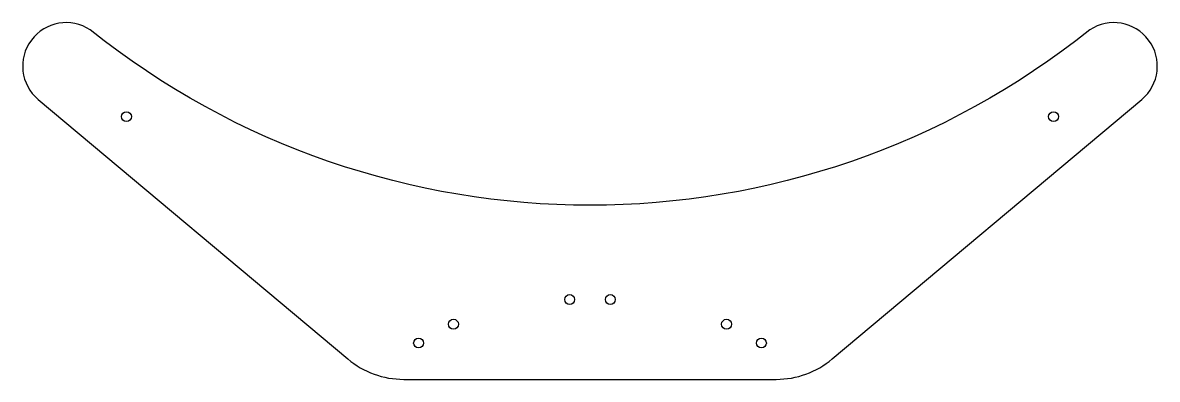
# Model space of a CAD drawing. Header units: millimetres. Extents: x -195 to 195, y 0 to 123.
import ezdxf

# ---------------------------------------------------------------- set-up
doc = ezdxf.new("R2010")
doc.units = ezdxf.units.MM
doc.layers.get('0').update_dxf_attribs({"linetype": 'CONTINUOUS'})

msp = doc.modelspace()

# ---------------------------------------------------------------- linework, layer by layer
msp.add_lwpolyline([(-83.36, 7.02, 0.176327), (-64.08, 0), (64.08, 0, 0.176327), (83.36, 7.02), (189.91, 96.42, 0.944787), (171.99, 120.42, -0.351293), (-171.99, 120.42, 0.944787), (-189.91, 96.42)], format="xyb", close=True)
for centre in [(-159.55, 90.53), (159.55, 90.53), (-7, 27.5), (7, 27.5), (-47, 19), (47, 19), (-59, 12.5), (59, 12.5)]:
    msp.add_circle(centre, 1.7)

doc.saveas('drawing.dxf')
